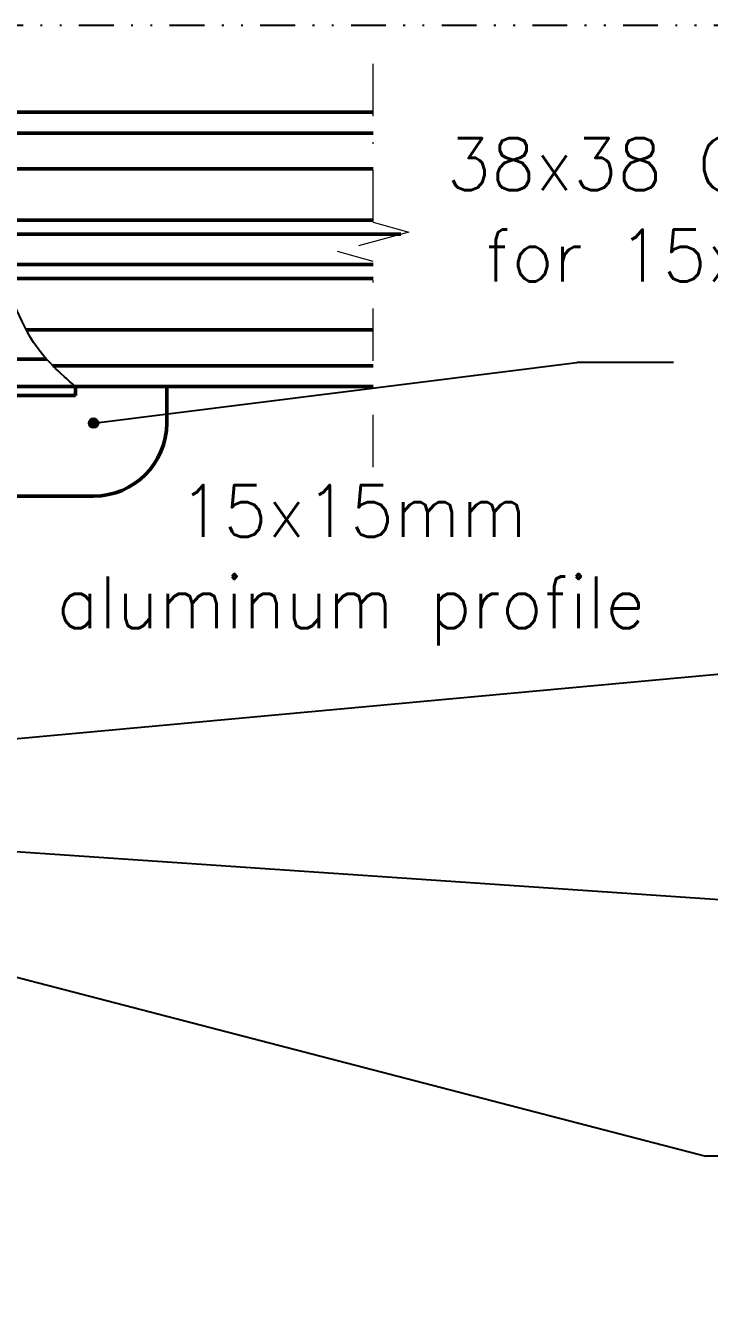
# Model space of a CAD drawing. Extents: x 20728 to 21422, y -7306 to -6812.
# Drawn here: x 21307.1 to 21344.5, y -6979.6 to -6909.6 of the extents above; entities that cross this region are included whole.
import ezdxf

# ---------------------------------------------------------------- set-up
doc = ezdxf.new("R2010")
doc.units = 0
doc.linetypes.add('DASHDOTTINY', pattern=[3.81, 1.905, -0.9525, 0, -0.9525])
doc.linetypes.add('DIVIDETINY', pattern=[4.7625, 1.905, -0.9525, 0, -0.9525, 0, -0.9525])
for name, color, linetype in [('Cotas', 90, 'Continuous'), ('Detalhe', 132, 'DIVIDETINY'), ('Hachura', 9, 'Continuous')]:
    doc.layers.add(name, color=color, linetype=linetype)
for name, color, linetype, lineweight in [('Encurtamento', 61, 'DASHDOTTINY', 13), ('Perfis e Cantoneiras', 2, 'Continuous', 50), ('Peças Usinadas', 120, 'Continuous', 50)]:
    doc.layers.add(name, color=color, linetype=linetype, lineweight=lineweight)
doc.styles.get("Standard").update_dxf_attribs({"font": 'romans.shx'})

msp = doc.modelspace()

# ---------------------------------------------------------------- hatches: boundary and pattern name
at = {"layer": 'Cotas'}
h = msp.add_hatch(color=256, dxfattribs=at)
h.dxf.hatch_style = 1
h.paths.add_polyline_path([(21311.067, -6931.322, 0.241174), (21310.96, -6931.112, 0.611378), (21310.55, -6931.322, 1), (21311.067, -6931.322)])

# ---------------------------------------------------------------- linework, layer by layer
for p, q in [((21310.809, -6931.322), (21337.239, -6928.008)), ((21342.54, -6928.008), (21337.239, -6928.008)), ((21274.301, -6951.542), (21352.829, -6944.342)), ((21283.16, -6953.175), (21353.976, -6958.001)), ((21284.988, -6956.037), (21344.295, -6971.427)), ((21348.088, -6971.427), (21344.295, -6971.427))]:
    msp.add_line(p, q, dxfattribs=at)
msp.add_circle((21310.809, -6931.322), 0.259, dxfattribs=at)
at = {"layer": 'Detalhe', "flags": 128}
msp.add_lwpolyline([(21381.384, -6909.579), (21256.263, -6909.579), (21256.263, -6990.922), (21381.384, -6990.922)], close=True, dxfattribs=at)
at = {"layer": 'Encurtamento', "color": 4, "ltscale": 1.5}
for p, q in [((21326.108, -6920.341), (21326.108, -6910.349)), ((21326.108, -6920.341), (21328.056, -6920.875)), ((21328.056, -6920.875), (21324.16, -6921.943)), ((21326.108, -6922.478), (21324.16, -6921.943)), ((21326.108, -6933.734), (21326.108, -6922.478))]:
    msp.add_line(p, q, dxfattribs=at)
at = {"layer": 'Hachura'}
msp.add_spline([(21309.809, -6929.322), (21307.523, -6926.912), (21305.079, -6922.559), (21293.421, -6921.688), (21291.569, -6920.726), (21289.119, -6921.09), (21285.94, -6921.113), (21283.403, -6920.886), (21280.88, -6920.376), (21277.686, -6920.9), (21275.665, -6922.109), (21272.806, -6922.811), (21268.486, -6926.448), (21267.729, -6930.824), (21268.486, -6933.856), (21268.486, -6938.748), (21269.021, -6940.896), (21268.256, -6944.697), (21269.917, -6947.675), (21271.023, -6950.987), (21271.111, -6960.173), (21276.809, -6962.322)], degree=3, dxfattribs=at)
at = {"layer": 'Perfis e Cantoneiras', "color": 30}
for p, q in [((21309.809, -6929.822), (21309.809, -6929.322)), ((21309.809, -6929.322), (21314.809, -6929.322)), ((21314.809, -6929.322), (21314.809, -6931.322)), ((21281.809, -6929.822), (21309.809, -6929.822)), ((21310.809, -6935.322), (21302.659, -6935.322))]:
    msp.add_line(p, q, dxfattribs=at)
msp.add_arc((21310.809, -6931.322), 4, 270, 360, dxfattribs=at)
at = {"layer": 'Peças Usinadas', "color": 2}
for p, q in [((21261.809, -6914.322), (21326.108, -6914.322)), ((21261.809, -6915.456), (21326.108, -6915.456)), ((21261.809, -6917.422), (21326.108, -6917.422)), ((21261.809, -6920.222), (21326.108, -6920.222)), ((21292.263, -6920.997), (21327.611, -6920.997)), ((21305.171, -6922.647), (21326.108, -6922.647)), ((21305.759, -6923.422), (21326.108, -6923.422)), ((21307.124, -6926.222), (21326.108, -6926.222)), ((21267.928, -6927.822), (21308.227, -6927.822)), ((21308.573, -6928.188), (21326.108, -6928.188)), ((21303.309, -6929.322), (21326.108, -6929.322))]:
    msp.add_line(p, q, dxfattribs=at)

# ---------------------------------------------------------------- texts
at = {"layer": 'Cotas'}
for s, p in [('38x38 Corner bracket', (21330.121, -6918.577)), ('for 15x15 aluminum', (21332.215, -6923.577)), ('15x15mm', (21315.469, -6937.549)), ('aluminum profile', (21308.786, -6942.549))]:
    msp.add_text(s, height=2.835, dxfattribs=at).set_placement(p)

doc.saveas('drawing.dxf')
